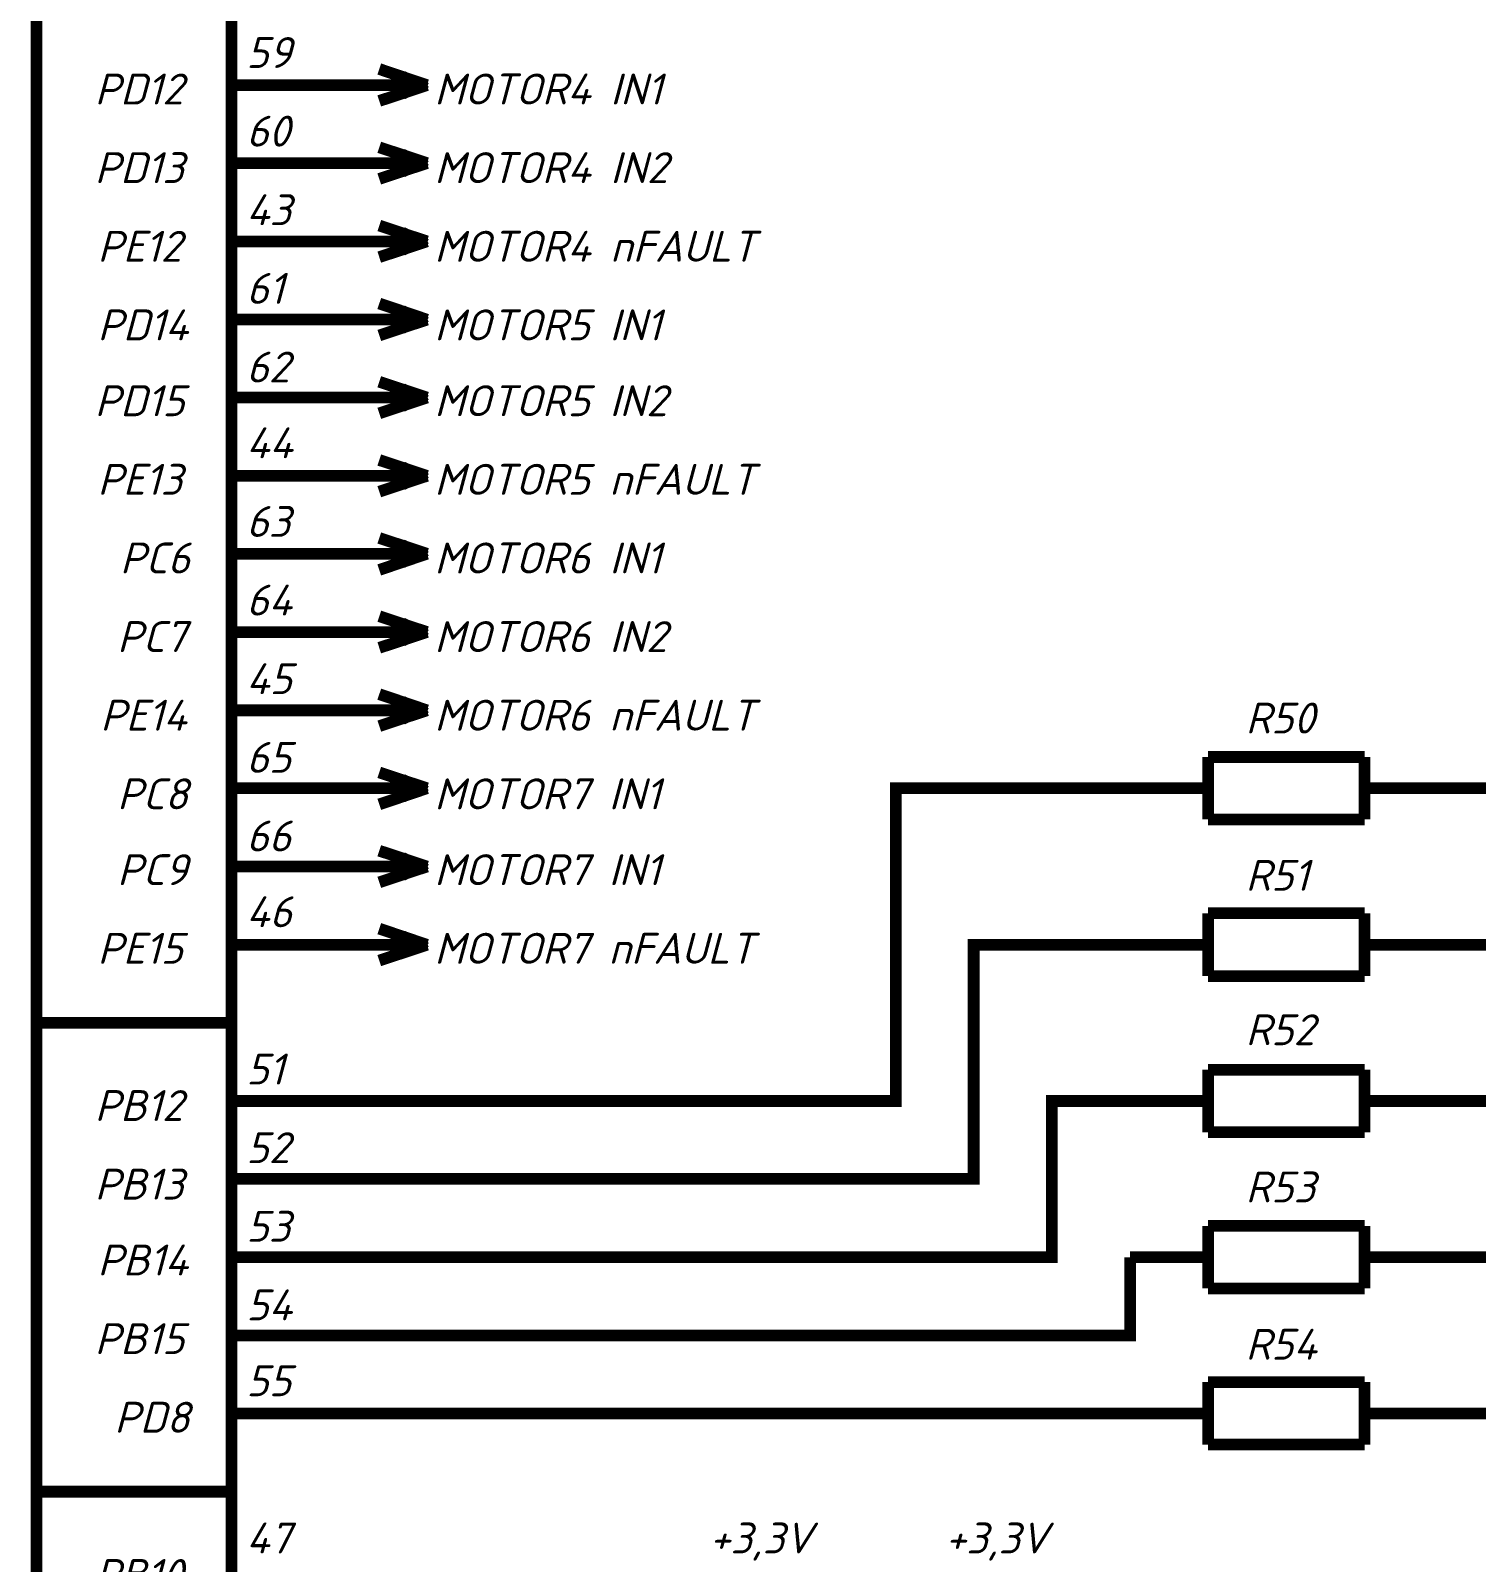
# Model space of a CAD drawing. Header units: inches. Extents: x 0 to 841, y 0 to 594.
# Drawn here: x 377.1 to 469.7, y 255.5 to 353.5 of the extents above; entities that cross this region are included whole.
import ezdxf

# ---------------------------------------------------------------- set-up
doc = ezdxf.new("R2010")
doc.units = ezdxf.units.IN
doc.layers.add('Sheet', color=255, linetype='Continuous')
doc.styles.get("Standard").update_dxf_attribs({"font": 'isocpeui.ttf'})

msp = doc.modelspace()

# ---------------------------------------------------------------- linework, layer by layer
at = {"layer": 'Sheet'}
for points in [[(377.516, 159.999, 0.749, 0.749, 0), (377.516, 449.992, 0.749, 0.749, 0)], [(390.002, 449.992, 0.749, 0.749, 0), (390.002, 159.999, 0.749, 0.749, 0)], [(399.457, 351.014, 0.749, 0.749, 0), (402.511, 349.981, 0.749, 0.749, 0)], [(402.556, 349.981, 0.3, 0.3, 0), (401.029, 350.745, 0.3, 0.3, 0)], [(390.002, 349.981, 0.749, 0.749, 0), (395.01, 349.981, 0.749, 0.749, 0)], [(390.002, 349.981, 0.3, 0.3, 0), (395.01, 349.981, 0.3, 0.3, 0)], [(400.018, 349.981, 0.749, 0.749, 0), (395.01, 349.981, 0.749, 0.749, 0)], [(402.511, 349.981, 0.749, 0.749, 0), (399.457, 348.971, 0.749, 0.749, 0)], [(400.018, 349.981, 0.749, 0.749, 0), (402.511, 349.981, 0.749, 0.749, 0)], [(400.018, 349.981, 0.3, 0.3, 0), (402.556, 349.981, 0.3, 0.3, 0)], [(402.556, 349.981, 0.3, 0.3, 0), (401.029, 349.218, 0.3, 0.3, 0)], [(399.457, 346.006, 0.749, 0.749, 0), (402.511, 344.995, 0.749, 0.749, 0)], [(390.002, 344.995, 0.749, 0.749, 0), (395.01, 344.995, 0.749, 0.749, 0)], [(390.002, 344.995, 0.3, 0.3, 0), (395.01, 344.995, 0.3, 0.3, 0)], [(400.018, 344.995, 0.749, 0.749, 0), (395.01, 344.995, 0.749, 0.749, 0)], [(402.511, 344.995, 0.749, 0.749, 0), (399.457, 343.985, 0.749, 0.749, 0)], [(400.018, 344.995, 0.749, 0.749, 0), (402.511, 344.995, 0.749, 0.749, 0)], [(400.018, 344.995, 0.3, 0.3, 0), (402.556, 344.995, 0.3, 0.3, 0)], [(402.556, 344.995, 0.3, 0.3, 0), (401.029, 345.759, 0.3, 0.3, 0)], [(402.556, 344.995, 0.3, 0.3, 0), (401.029, 344.232, 0.3, 0.3, 0)], [(399.457, 340.998, 0.749, 0.749, 0), (402.511, 339.987, 0.749, 0.749, 0)], [(390.002, 339.987, 0.749, 0.749, 0), (395.01, 339.987, 0.749, 0.749, 0)], [(390.002, 339.987, 0.3, 0.3, 0), (395.01, 339.987, 0.3, 0.3, 0)], [(400.018, 339.987, 0.749, 0.749, 0), (395.01, 339.987, 0.749, 0.749, 0)], [(402.511, 339.987, 0.749, 0.749, 0), (399.457, 338.976, 0.749, 0.749, 0)], [(400.018, 339.987, 0.749, 0.749, 0), (402.511, 339.987, 0.749, 0.749, 0)], [(400.018, 339.987, 0.3, 0.3, 0), (402.556, 339.987, 0.3, 0.3, 0)], [(402.556, 339.987, 0.3, 0.3, 0), (401.029, 340.75, 0.3, 0.3, 0)], [(402.556, 339.987, 0.3, 0.3, 0), (401.029, 339.223, 0.3, 0.3, 0)], [(399.457, 336.012, 0.749, 0.749, 0), (402.511, 334.978, 0.749, 0.749, 0)], [(390.002, 334.978, 0.749, 0.749, 0), (395.01, 334.978, 0.749, 0.749, 0)], [(400.018, 334.978, 0.749, 0.749, 0), (395.01, 334.978, 0.749, 0.749, 0)], [(402.511, 334.978, 0.749, 0.749, 0), (399.457, 333.968, 0.749, 0.749, 0)], [(400.018, 334.978, 0.749, 0.749, 0), (402.511, 334.978, 0.749, 0.749, 0)], [(402.556, 334.978, 0.3, 0.3, 0), (401.029, 335.742, 0.3, 0.3, 0)], [(390.002, 334.978, 0.3, 0.3, 0), (395.01, 334.978, 0.3, 0.3, 0)], [(400.018, 334.978, 0.3, 0.3, 0), (402.556, 334.978, 0.3, 0.3, 0)], [(402.556, 334.978, 0.3, 0.3, 0), (401.029, 334.237, 0.3, 0.3, 0)], [(399.457, 331.003, 0.749, 0.749, 0), (402.511, 329.993, 0.749, 0.749, 0)], [(390.002, 329.993, 0.749, 0.749, 0), (395.01, 329.993, 0.749, 0.749, 0)], [(400.018, 329.993, 0.749, 0.749, 0), (395.01, 329.993, 0.749, 0.749, 0)], [(402.511, 329.993, 0.749, 0.749, 0), (399.457, 328.982, 0.749, 0.749, 0)], [(400.018, 329.993, 0.749, 0.749, 0), (402.511, 329.993, 0.749, 0.749, 0)], [(402.556, 329.993, 0.3, 0.3, 0), (401.029, 330.756, 0.3, 0.3, 0)], [(390.002, 329.993, 0.3, 0.3, 0), (395.01, 329.993, 0.3, 0.3, 0)], [(400.018, 329.993, 0.3, 0.3, 0), (402.556, 329.993, 0.3, 0.3, 0)], [(402.556, 329.993, 0.3, 0.3, 0), (401.029, 329.229, 0.3, 0.3, 0)], [(399.457, 325.995, 0.749, 0.749, 0), (402.511, 324.984, 0.749, 0.749, 0)], [(402.556, 324.984, 0.3, 0.3, 0), (401.029, 325.748, 0.3, 0.3, 0)], [(390.002, 324.984, 0.749, 0.749, 0), (395.01, 324.984, 0.749, 0.749, 0)], [(390.002, 324.984, 0.3, 0.3, 0), (395.01, 324.984, 0.3, 0.3, 0)], [(400.018, 324.984, 0.749, 0.749, 0), (395.01, 324.984, 0.749, 0.749, 0)], [(402.511, 324.984, 0.749, 0.749, 0), (399.457, 323.973, 0.749, 0.749, 0)], [(400.018, 324.984, 0.749, 0.749, 0), (402.511, 324.984, 0.749, 0.749, 0)], [(400.018, 324.984, 0.3, 0.3, 0), (402.556, 324.984, 0.3, 0.3, 0)], [(402.556, 324.984, 0.3, 0.3, 0), (401.029, 324.221, 0.3, 0.3, 0)], [(399.457, 321.009, 0.749, 0.749, 0), (402.511, 319.998, 0.749, 0.749, 0)], [(402.556, 319.998, 0.3, 0.3, 0), (401.029, 320.762, 0.3, 0.3, 0)], [(390.002, 319.998, 0.749, 0.749, 0), (395.01, 319.998, 0.749, 0.749, 0)], [(390.002, 319.998, 0.3, 0.3, 0), (395.01, 319.998, 0.3, 0.3, 0)], [(400.018, 319.998, 0.749, 0.749, 0), (395.01, 319.998, 0.749, 0.749, 0)], [(402.511, 319.998, 0.749, 0.749, 0), (399.457, 318.965, 0.749, 0.749, 0)], [(400.018, 319.998, 0.749, 0.749, 0), (402.511, 319.998, 0.749, 0.749, 0)], [(400.018, 319.998, 0.3, 0.3, 0), (402.556, 319.998, 0.3, 0.3, 0)], [(402.556, 319.998, 0.3, 0.3, 0), (401.029, 319.235, 0.3, 0.3, 0)], [(399.457, 316, 0.749, 0.749, 0), (402.511, 314.99, 0.749, 0.749, 0)], [(402.556, 314.99, 0.3, 0.3, 0), (401.029, 315.753, 0.3, 0.3, 0)], [(390.002, 314.99, 0.749, 0.749, 0), (395.01, 314.99, 0.749, 0.749, 0)], [(390.002, 314.99, 0.3, 0.3, 0), (395.01, 314.99, 0.3, 0.3, 0)], [(400.018, 314.99, 0.749, 0.749, 0), (395.01, 314.99, 0.749, 0.749, 0)], [(402.511, 314.99, 0.749, 0.749, 0), (399.457, 313.979, 0.749, 0.749, 0)], [(400.018, 314.99, 0.749, 0.749, 0), (402.511, 314.99, 0.749, 0.749, 0)], [(400.018, 314.99, 0.3, 0.3, 0), (402.556, 314.99, 0.3, 0.3, 0)], [(402.556, 314.99, 0.3, 0.3, 0), (401.029, 314.226, 0.3, 0.3, 0)], [(399.457, 311.015, 0.749, 0.749, 0), (402.511, 309.981, 0.749, 0.749, 0)], [(402.556, 309.981, 0.3, 0.3, 0), (401.029, 310.745, 0.3, 0.3, 0)], [(390.002, 309.981, 0.749, 0.749, 0), (395.01, 309.981, 0.749, 0.749, 0)], [(390.002, 309.981, 0.3, 0.3, 0), (395.01, 309.981, 0.3, 0.3, 0)], [(400.018, 309.981, 0.749, 0.749, 0), (395.01, 309.981, 0.749, 0.749, 0)], [(402.511, 309.981, 0.749, 0.749, 0), (399.457, 308.971, 0.749, 0.749, 0)], [(400.018, 309.981, 0.749, 0.749, 0), (402.511, 309.981, 0.749, 0.749, 0)], [(400.018, 309.981, 0.3, 0.3, 0), (402.556, 309.981, 0.3, 0.3, 0)], [(402.556, 309.981, 0.3, 0.3, 0), (401.029, 309.218, 0.3, 0.3, 0)], [(462.519, 306.994, 0.749, 0.749, 0), (452.502, 306.994, 0.749, 0.749, 0)], [(452.502, 306.994, 0.749, 0.749, 0), (452.502, 302.997, 0.749, 0.749, 0)], [(462.519, 302.997, 0.749, 0.749, 0), (462.519, 306.994, 0.749, 0.749, 0)], [(399.457, 306.006, 0.749, 0.749, 0), (402.511, 304.995, 0.749, 0.749, 0)], [(402.556, 304.995, 0.3, 0.3, 0), (401.029, 305.759, 0.3, 0.3, 0)], [(390.002, 304.995, 0.749, 0.749, 0), (395.01, 304.995, 0.749, 0.749, 0)], [(390.002, 304.995, 0.3, 0.3, 0), (395.01, 304.995, 0.3, 0.3, 0)], [(447.517, 304.995, 0.749, 0.749, 0), (432.515, 304.995, 0.749, 0.749, 0), (432.515, 284.984, 0.749, 0.749, 0), (395.01, 284.984, 0.749, 0.749, 0)], [(400.018, 304.995, 0.749, 0.749, 0), (395.01, 304.995, 0.749, 0.749, 0)], [(402.511, 304.995, 0.749, 0.749, 0), (399.457, 303.962, 0.749, 0.749, 0)], [(400.018, 304.995, 0.749, 0.749, 0), (402.511, 304.995, 0.749, 0.749, 0)], [(400.018, 304.995, 0.3, 0.3, 0), (402.556, 304.995, 0.3, 0.3, 0)], [(402.556, 304.995, 0.3, 0.3, 0), (401.029, 304.232, 0.3, 0.3, 0)], [(452.502, 304.995, 0.749, 0.749, 0), (447.517, 304.995, 0.749, 0.749, 0)], [(452.502, 304.995, 0.3, 0.3, 0), (447.517, 304.995, 0.3, 0.3, 0)], [(462.519, 304.995, 0.749, 0.749, 0), (467.504, 304.995, 0.749, 0.749, 0)], [(462.519, 304.995, 0.3, 0.3, 0), (467.504, 304.995, 0.3, 0.3, 0)], [(467.504, 304.995, 0.749, 0.749, 0), (487.514, 304.995, 0.749, 0.749, 0)], [(452.502, 302.997, 0.749, 0.749, 0), (462.519, 302.997, 0.749, 0.749, 0)], [(399.457, 300.998, 0.749, 0.749, 0), (402.511, 299.987, 0.749, 0.749, 0)], [(402.556, 299.987, 0.3, 0.3, 0), (401.029, 300.751, 0.3, 0.3, 0)], [(390.002, 299.987, 0.749, 0.749, 0), (395.01, 299.987, 0.749, 0.749, 0)], [(390.002, 299.987, 0.3, 0.3, 0), (395.01, 299.987, 0.3, 0.3, 0)], [(400.018, 299.987, 0.749, 0.749, 0), (395.01, 299.987, 0.749, 0.749, 0)], [(402.511, 299.987, 0.749, 0.749, 0), (399.457, 298.976, 0.749, 0.749, 0)], [(400.018, 299.987, 0.749, 0.749, 0), (402.511, 299.987, 0.749, 0.749, 0)], [(400.018, 299.987, 0.3, 0.3, 0), (402.556, 299.987, 0.3, 0.3, 0)], [(402.556, 299.987, 0.3, 0.3, 0), (401.029, 299.223, 0.3, 0.3, 0)], [(462.519, 297, 0.749, 0.749, 0), (452.502, 297, 0.749, 0.749, 0)], [(452.502, 297, 0.749, 0.749, 0), (452.502, 292.98, 0.749, 0.749, 0)], [(462.519, 292.98, 0.749, 0.749, 0), (462.519, 297, 0.749, 0.749, 0)], [(399.457, 296.012, 0.749, 0.749, 0), (402.511, 294.979, 0.749, 0.749, 0)], [(390.002, 294.979, 0.749, 0.749, 0), (395.01, 294.979, 0.749, 0.749, 0)], [(390.002, 294.979, 0.3, 0.3, 0), (395.01, 294.979, 0.3, 0.3, 0)], [(447.517, 294.979, 0.749, 0.749, 0), (437.501, 294.979, 0.749, 0.749, 0), (437.501, 279.998, 0.749, 0.749, 0), (395.01, 279.998, 0.749, 0.749, 0)], [(400.018, 294.979, 0.749, 0.749, 0), (395.01, 294.979, 0.749, 0.749, 0)], [(402.511, 294.979, 0.749, 0.749, 0), (399.457, 293.968, 0.749, 0.749, 0)], [(400.018, 294.979, 0.749, 0.749, 0), (402.511, 294.979, 0.749, 0.749, 0)], [(400.018, 294.979, 0.3, 0.3, 0), (402.556, 294.979, 0.3, 0.3, 0)], [(402.556, 294.979, 0.3, 0.3, 0), (401.029, 295.742, 0.3, 0.3, 0)], [(402.556, 294.979, 0.3, 0.3, 0), (401.029, 294.238, 0.3, 0.3, 0)], [(452.502, 294.979, 0.749, 0.749, 0), (447.517, 294.979, 0.749, 0.749, 0)], [(452.502, 294.979, 0.3, 0.3, 0), (447.517, 294.979, 0.3, 0.3, 0)], [(462.519, 294.979, 0.749, 0.749, 0), (467.504, 294.979, 0.749, 0.749, 0)], [(462.519, 294.979, 0.3, 0.3, 0), (467.504, 294.979, 0.3, 0.3, 0)], [(487.514, 284.984, 0.749, 0.749, 0), (482.506, 284.984, 0.749, 0.749, 0), (482.506, 294.979, 0.749, 0.749, 0), (467.504, 294.979, 0.749, 0.749, 0)], [(452.502, 292.98, 0.749, 0.749, 0), (462.519, 292.98, 0.749, 0.749, 0)], [(390.002, 289.993, 0.749, 0.749, 0), (377.516, 289.993, 0.749, 0.749, 0)], [(462.519, 286.983, 0.749, 0.749, 0), (452.502, 286.983, 0.749, 0.749, 0)], [(452.502, 286.983, 0.749, 0.749, 0), (452.502, 282.985, 0.749, 0.749, 0)], [(462.519, 282.985, 0.749, 0.749, 0), (462.519, 286.983, 0.749, 0.749, 0)], [(390.002, 284.984, 0.749, 0.749, 0), (395.01, 284.984, 0.749, 0.749, 0)], [(447.517, 284.984, 0.749, 0.749, 0), (442.509, 284.984, 0.749, 0.749, 0), (442.509, 274.99, 0.749, 0.749, 0), (395.01, 274.99, 0.749, 0.749, 0)], [(452.502, 284.984, 0.749, 0.749, 0), (447.517, 284.984, 0.749, 0.749, 0)], [(462.519, 284.984, 0.749, 0.749, 0), (467.504, 284.984, 0.749, 0.749, 0)], [(487.514, 279.998, 0.749, 0.749, 0), (477.498, 279.998, 0.749, 0.749, 0), (477.498, 284.984, 0.749, 0.749, 0), (467.504, 284.984, 0.749, 0.749, 0)], [(390.002, 284.984, 0.3, 0.3, 0), (395.01, 284.984, 0.3, 0.3, 0)], [(452.502, 284.984, 0.3, 0.3, 0), (447.517, 284.984, 0.3, 0.3, 0)], [(462.519, 284.984, 0.3, 0.3, 0), (467.504, 284.984, 0.3, 0.3, 0)], [(452.502, 282.985, 0.749, 0.749, 0), (462.519, 282.985, 0.749, 0.749, 0)], [(390.002, 279.998, 0.749, 0.749, 0), (395.01, 279.998, 0.749, 0.749, 0)], [(390.002, 279.998, 0.3, 0.3, 0), (395.01, 279.998, 0.3, 0.3, 0)], [(462.519, 276.989, 0.749, 0.749, 0), (452.502, 276.989, 0.749, 0.749, 0)], [(452.502, 276.989, 0.749, 0.749, 0), (452.502, 272.991, 0.749, 0.749, 0)], [(462.519, 272.991, 0.749, 0.749, 0), (462.519, 276.989, 0.749, 0.749, 0)], [(390.002, 274.99, 0.749, 0.749, 0), (395.01, 274.99, 0.749, 0.749, 0)], [(390.002, 274.99, 0.3, 0.3, 0), (395.01, 274.99, 0.3, 0.3, 0)], [(447.517, 274.99, 0.749, 0.749, 0), (447.517, 269.982, 0.749, 0.749, 0), (395.01, 269.982, 0.749, 0.749, 0)], [(452.502, 274.99, 0.749, 0.749, 0), (447.517, 274.99, 0.749, 0.749, 0)], [(452.502, 274.99, 0.3, 0.3, 0), (447.517, 274.99, 0.3, 0.3, 0)], [(462.519, 274.99, 0.749, 0.749, 0), (467.504, 274.99, 0.749, 0.749, 0)], [(462.519, 274.99, 0.3, 0.3, 0), (467.504, 274.99, 0.3, 0.3, 0)], [(487.514, 274.99, 0.749, 0.749, 0), (467.504, 274.99, 0.749, 0.749, 0)], [(452.502, 272.991, 0.749, 0.749, 0), (462.519, 272.991, 0.749, 0.749, 0)], [(390.002, 269.982, 0.749, 0.749, 0), (395.01, 269.982, 0.749, 0.749, 0)], [(390.002, 269.982, 0.3, 0.3, 0), (395.01, 269.982, 0.3, 0.3, 0)], [(462.519, 266.995, 0.749, 0.749, 0), (452.502, 266.995, 0.749, 0.749, 0)], [(452.502, 266.995, 0.749, 0.749, 0), (452.502, 262.997, 0.749, 0.749, 0)], [(462.519, 262.997, 0.749, 0.749, 0), (462.519, 266.995, 0.749, 0.749, 0)], [(390.002, 264.996, 0.749, 0.749, 0), (395.01, 264.996, 0.749, 0.749, 0)], [(390.002, 264.996, 0.3, 0.3, 0), (395.01, 264.996, 0.3, 0.3, 0)], [(447.517, 264.996, 0.749, 0.749, 0), (395.01, 264.996, 0.749, 0.749, 0)], [(452.502, 264.996, 0.749, 0.749, 0), (447.517, 264.996, 0.749, 0.749, 0)], [(452.502, 264.996, 0.3, 0.3, 0), (447.517, 264.996, 0.3, 0.3, 0)], [(462.519, 264.996, 0.749, 0.749, 0), (467.504, 264.996, 0.749, 0.749, 0)], [(462.519, 264.996, 0.3, 0.3, 0), (467.504, 264.996, 0.3, 0.3, 0)], [(472.512, 264.996, 0.749, 0.749, 0), (467.504, 264.996, 0.749, 0.749, 0)], [(452.502, 262.997, 0.749, 0.749, 0), (462.519, 262.997, 0.749, 0.749, 0)], [(390.002, 259.987, 0.749, 0.749, 0), (377.516, 259.987, 0.749, 0.749, 0)]]:
    msp.add_lwpolyline(points, format="xyseb", dxfattribs=at)

# ---------------------------------------------------------------- texts
for s, height, p in [('59', 1.9764, (390.946, 351.082)), ('PD12', 1.9764, (381.244, 348.746)), ('MOTOR4 IN1', 1.9764, (402.983, 348.746)), ('60', 1.9764, (390.946, 346.051)), ('PD13', 1.9764, (381.244, 343.715)), ('MOTOR4 IN2', 1.9764, (402.983, 343.715)), ('43', 1.9764, (390.946, 341.02)), ('PE12', 1.9764, (381.423, 338.684)), ('MOTOR4 nFAULT', 1.97641, (402.983, 338.684)), ('61', 1.9764, (390.946, 335.989)), ('PD14', 1.9764, (381.423, 333.653)), ('MOTOR5 IN1', 1.9764, (402.983, 333.653)), ('62', 1.9764, (390.946, 330.958)), ('PD15', 1.9764, (381.244, 328.802)), ('MOTOR5 IN2', 1.9764, (402.983, 328.802)), ('44', 1.9764, (390.946, 326.107)), ('PE13', 1.9764, (381.423, 323.771)), ('MOTOR5 nFAULT', 1.97641, (402.983, 323.771)), ('63', 1.9764, (390.946, 321.076)), ('PC6', 1.9764, (382.861, 318.74)), ('MOTOR6 IN1', 1.9764, (402.983, 318.74)), ('64', 1.9764, (390.946, 316.045)), ('PC7', 1.9764, (382.681, 313.71)), ('MOTOR6 IN2', 1.9764, (402.983, 313.71)), ('45', 1.9764, (390.946, 311.015)), ('PE14', 1.9764, (381.603, 308.679)), ('MOTOR6 nFAULT', 1.97641, (402.983, 308.679)), ('R50', 1.9764, (454.905, 308.499)), ('65', 1.9764, (390.946, 305.984)), ('PC8', 1.9764, (382.681, 303.648)), ('MOTOR7 IN1', 1.9764, (402.983, 303.648)), ('66', 1.9764, (390.946, 300.953)), ('PC9', 1.9764, (382.681, 298.797)), ('MOTOR7 IN1', 1.9764, (402.983, 298.797)), ('R51', 1.9764, (454.905, 298.437)), ('46', 1.9764, (390.946, 296.102)), ('PE15', 1.9764, (381.423, 293.766)), ('MOTOR7 nFAULT', 1.97641, (402.983, 293.766)), ('R52', 1.9764, (454.905, 288.555)), ('51', 1.9764, (390.946, 286.04)), ('PB12', 1.9764, (381.244, 283.704)), ('52', 1.9764, (390.946, 281.009)), ('PB13', 1.9764, (381.244, 278.673)), ('R53', 1.9764, (454.905, 278.494)), ('53', 1.9764, (390.946, 275.978)), ('PB14', 1.9764, (381.423, 273.822)), ('54', 1.9764, (390.946, 270.947)), ('PB15', 1.9764, (381.244, 268.791)), ('R54', 1.9764, (454.905, 268.432)), ('55', 1.9764, (390.946, 266.096)), ('PD8', 1.9764, (382.501, 263.76)), ('47', 1.9764, (390.946, 256.034)), ('+3,3V', 1.9764, (420.59, 256.034)), ('+3,3V', 1.9764, (435.681, 256.034)), ('PB10', 1.9764, (381.244, 253.699))]:
    msp.add_text(s, height=height, dxfattribs=at).set_placement(p)

doc.saveas('drawing.dxf')
